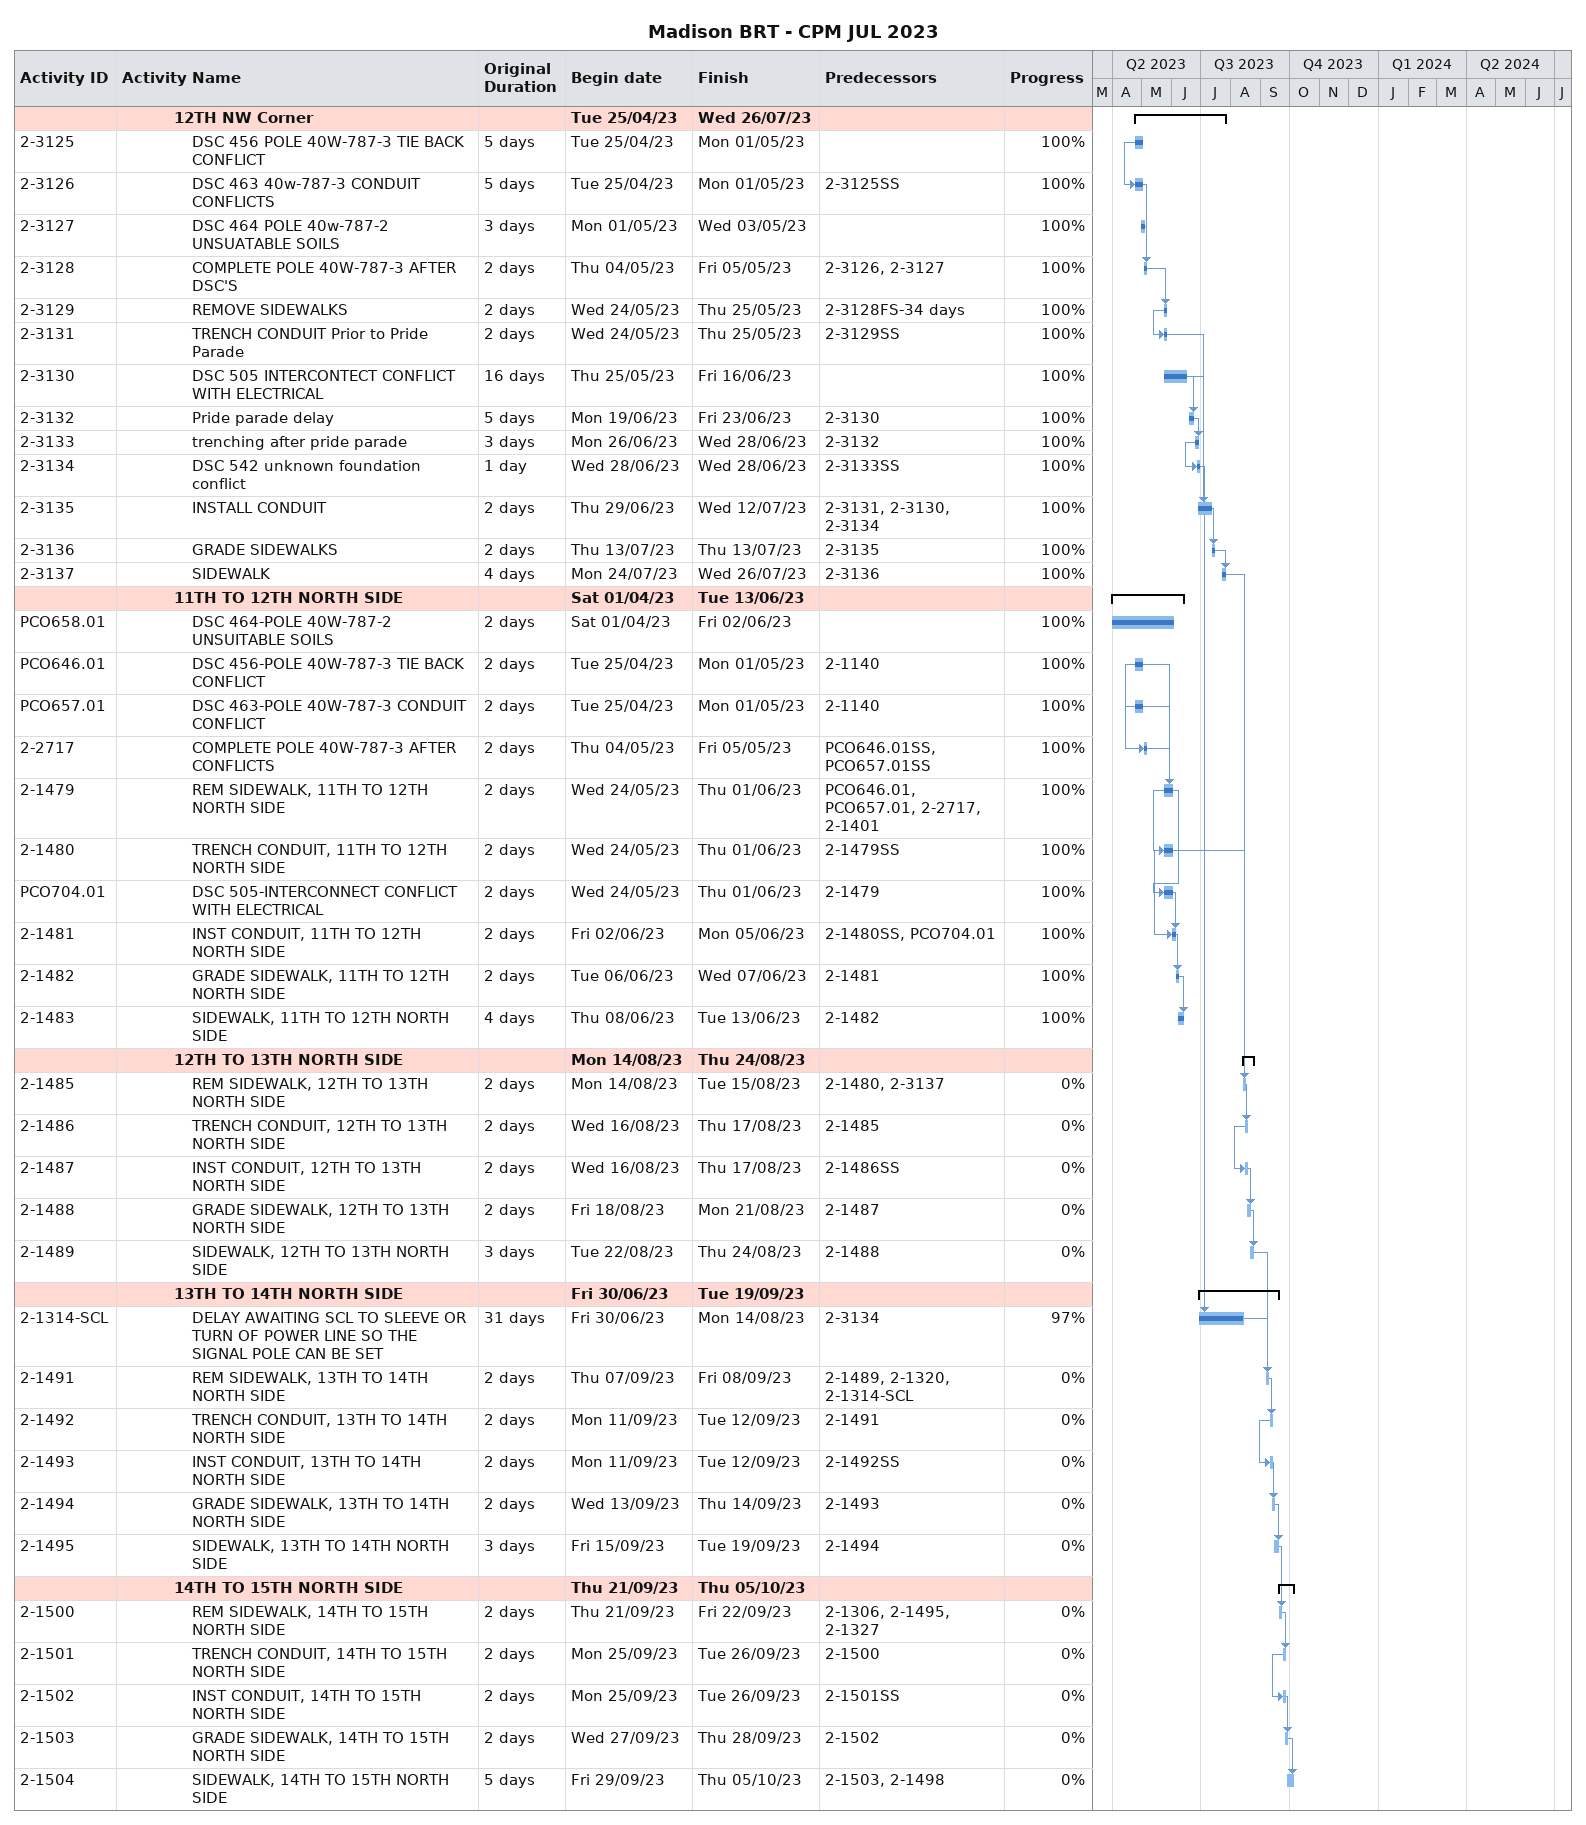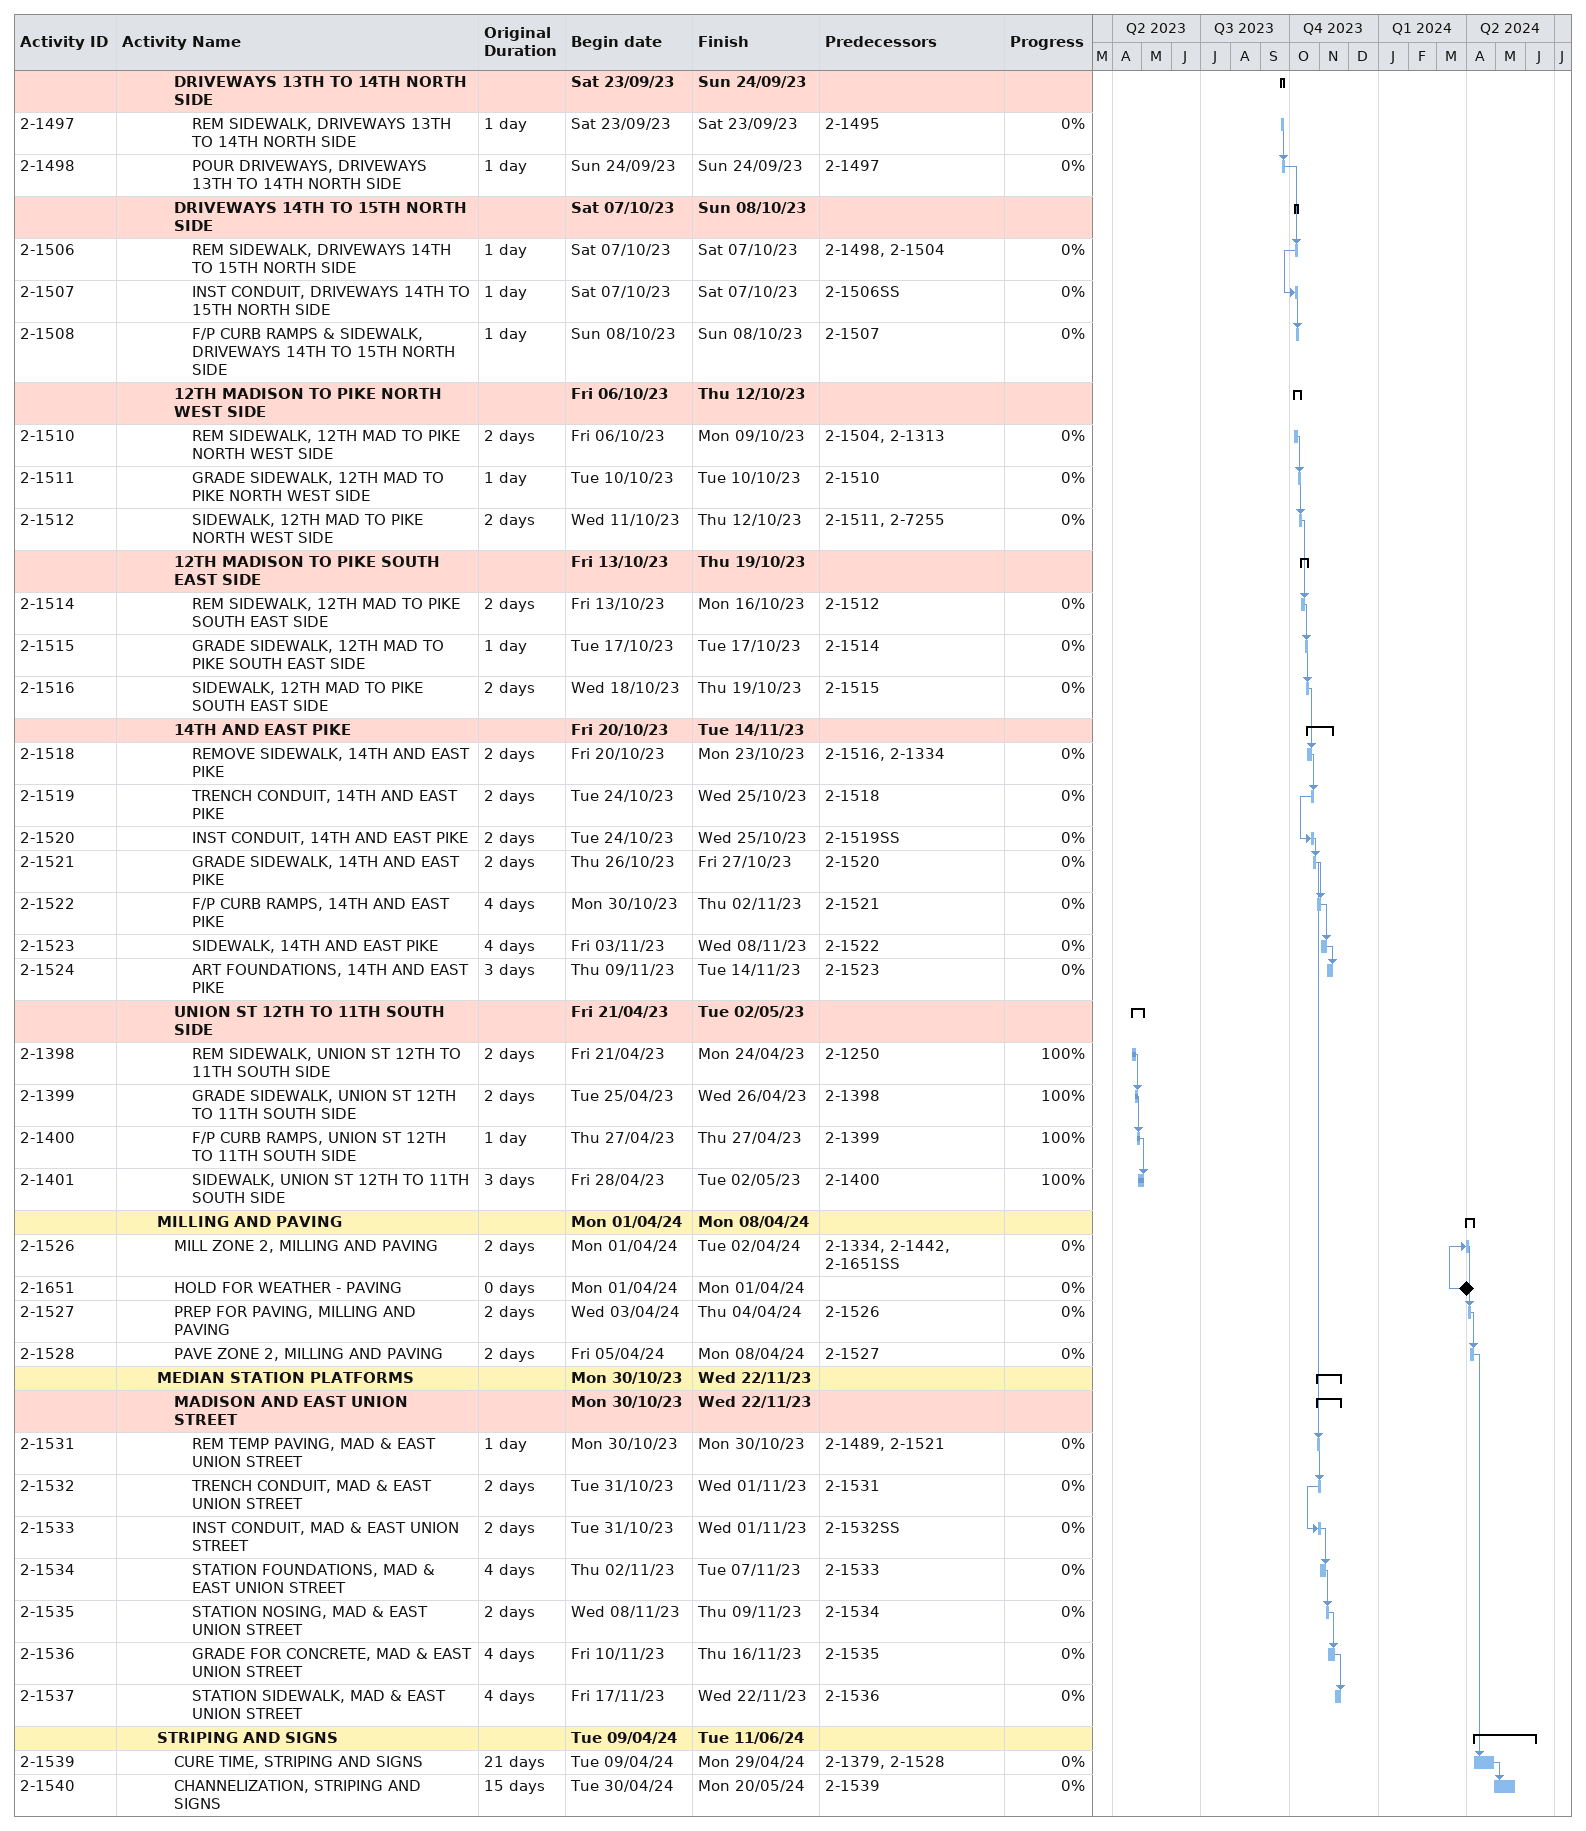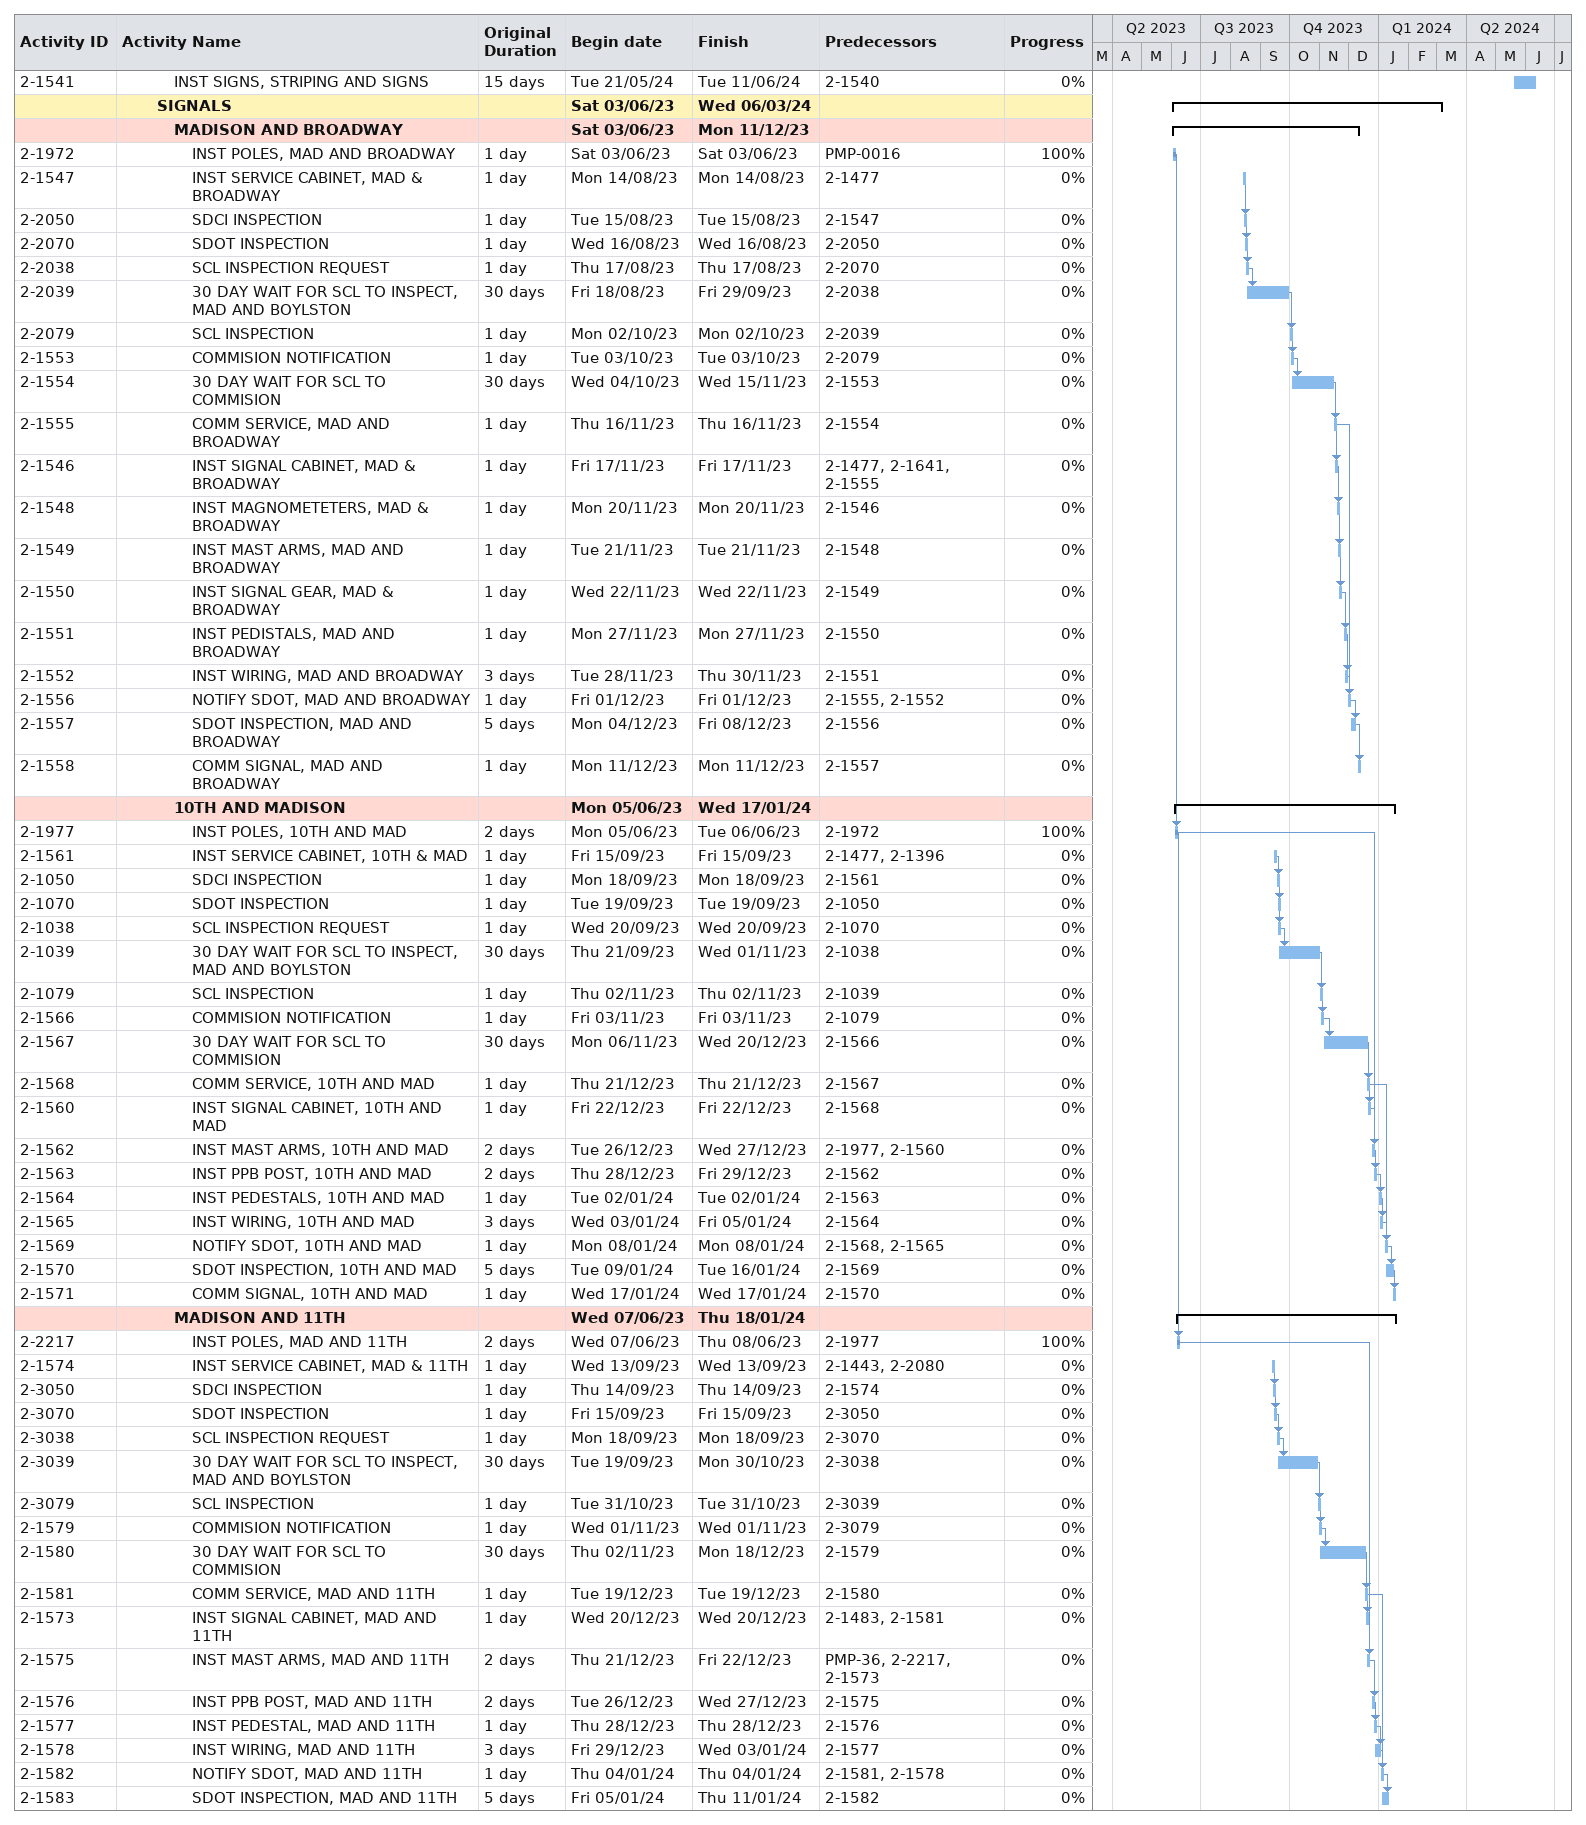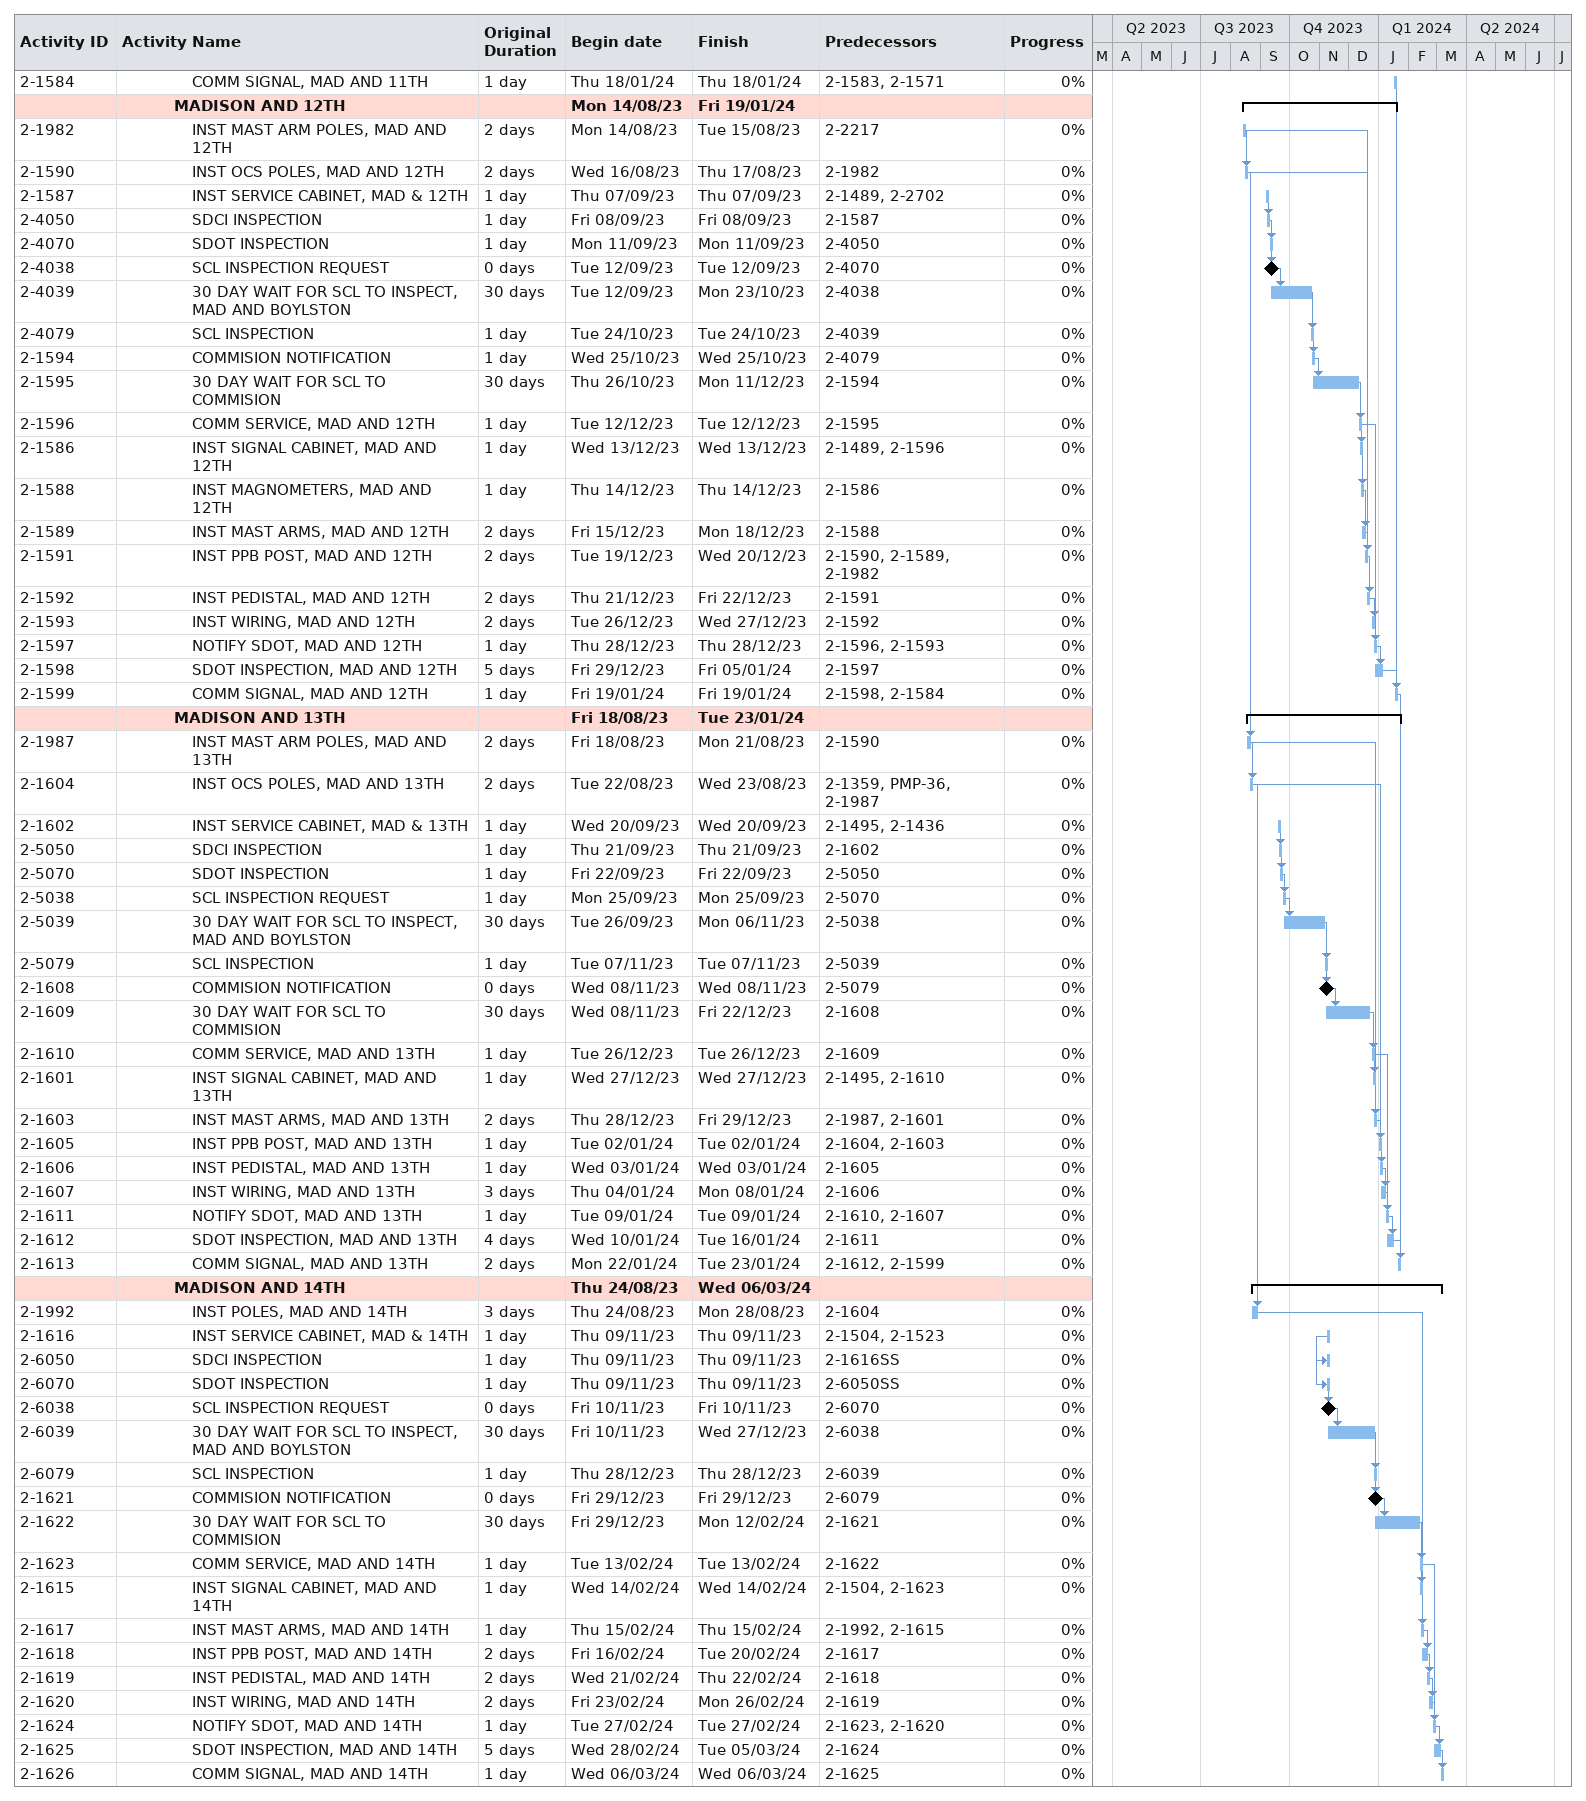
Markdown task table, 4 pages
Madison BRT - CPM JUL 2023

| ID | Level | Task | Original duration | Start | Finish | Predecessors | % complete |
|---|---|---|---|---|---|---|---|
|  | 4 | **12TH NW Corner** |  | 2023-04-25 | 2023-07-26 |  |  |
| 2-3125 | 5 | DSC 456 POLE 40W-787-3 TIE BACK CONFLICT | 5d | 2023-04-25 | 2023-05-01 |  | 100 |
| 2-3126 | 5 | DSC 463 40w-787-3 CONDUIT CONFLICTS | 5d | 2023-04-25 | 2023-05-01 | 2-3125SS | 100 |
| 2-3127 | 5 | DSC 464 POLE 40w-787-2 UNSUATABLE SOILS | 3d | 2023-05-01 | 2023-05-03 |  | 100 |
| 2-3128 | 5 | COMPLETE POLE 40W-787-3 AFTER DSC'S | 2d | 2023-05-04 | 2023-05-05 | 2-3126, 2-3127 | 100 |
| 2-3129 | 5 | REMOVE SIDEWALKS | 2d | 2023-05-24 | 2023-05-25 | 2-3128FS-34d | 100 |
| 2-3131 | 5 | TRENCH CONDUIT Prior to Pride Parade | 2d | 2023-05-24 | 2023-05-25 | 2-3129SS | 100 |
| 2-3130 | 5 | DSC 505 INTERCONTECT CONFLICT WITH ELECTRICAL | 16d | 2023-05-25 | 2023-06-16 |  | 100 |
| 2-3132 | 5 | Pride parade delay | 5d | 2023-06-19 | 2023-06-23 | 2-3130 | 100 |
| 2-3133 | 5 | trenching after pride parade | 3d | 2023-06-26 | 2023-06-28 | 2-3132 | 100 |
| 2-3134 | 5 | DSC 542 unknown foundation conflict | 1d | 2023-06-28 | 2023-06-28 | 2-3133SS | 100 |
| 2-3135 | 5 | INSTALL CONDUIT | 2d | 2023-06-29 | 2023-07-12 | 2-3131, 2-3130, 2-3134 | 100 |
| 2-3136 | 5 | GRADE SIDEWALKS | 2d | 2023-07-13 | 2023-07-13 | 2-3135 | 100 |
| 2-3137 | 5 | SIDEWALK | 4d | 2023-07-24 | 2023-07-26 | 2-3136 | 100 |
|  | 4 | **11TH TO 12TH NORTH SIDE** |  | 2023-04-01 | 2023-06-13 |  |  |
| PCO658.01 | 5 | DSC 464-POLE 40W-787-2 UNSUITABLE SOILS | 2d | 2023-04-01 | 2023-06-02 |  | 100 |
| PCO646.01 | 5 | DSC 456-POLE 40W-787-3 TIE BACK CONFLICT | 2d | 2023-04-25 | 2023-05-01 | 2-1140 | 100 |
| PCO657.01 | 5 | DSC 463-POLE 40W-787-3 CONDUIT CONFLICT | 2d | 2023-04-25 | 2023-05-01 | 2-1140 | 100 |
| 2-2717 | 5 | COMPLETE POLE 40W-787-3 AFTER CONFLICTS | 2d | 2023-05-04 | 2023-05-05 | PCO646.01SS, PCO657.01SS | 100 |
| 2-1479 | 5 | REM SIDEWALK, 11TH TO 12TH NORTH SIDE | 2d | 2023-05-24 | 2023-06-01 | PCO646.01, PCO657.01, 2-2717, 2-1401 | 100 |
| 2-1480 | 5 | TRENCH CONDUIT, 11TH TO 12TH NORTH SIDE | 2d | 2023-05-24 | 2023-06-01 | 2-1479SS | 100 |
| PCO704.01 | 5 | DSC 505-INTERCONNECT CONFLICT WITH ELECTRICAL | 2d | 2023-05-24 | 2023-06-01 | 2-1479 | 100 |
| 2-1481 | 5 | INST CONDUIT, 11TH TO 12TH NORTH SIDE | 2d | 2023-06-02 | 2023-06-05 | 2-1480SS, PCO704.01 | 100 |
| 2-1482 | 5 | GRADE SIDEWALK, 11TH TO 12TH NORTH SIDE | 2d | 2023-06-06 | 2023-06-07 | 2-1481 | 100 |
| 2-1483 | 5 | SIDEWALK, 11TH TO 12TH NORTH SIDE | 4d | 2023-06-08 | 2023-06-13 | 2-1482 | 100 |
|  | 4 | **12TH TO 13TH NORTH SIDE** |  | 2023-08-14 | 2023-08-24 |  |  |
| 2-1485 | 5 | REM SIDEWALK, 12TH TO 13TH NORTH SIDE | 2d | 2023-08-14 | 2023-08-15 | 2-1480, 2-3137 | 0 |
| 2-1486 | 5 | TRENCH CONDUIT, 12TH TO 13TH NORTH SIDE | 2d | 2023-08-16 | 2023-08-17 | 2-1485 | 0 |
| 2-1487 | 5 | INST CONDUIT, 12TH TO 13TH NORTH SIDE | 2d | 2023-08-16 | 2023-08-17 | 2-1486SS | 0 |
| 2-1488 | 5 | GRADE SIDEWALK, 12TH TO 13TH NORTH SIDE | 2d | 2023-08-18 | 2023-08-21 | 2-1487 | 0 |
| 2-1489 | 5 | SIDEWALK, 12TH TO 13TH NORTH SIDE | 3d | 2023-08-22 | 2023-08-24 | 2-1488 | 0 |
|  | 4 | **13TH TO 14TH NORTH SIDE** |  | 2023-06-30 | 2023-09-19 |  |  |
| 2-1314-SCL | 5 | DELAY AWAITING SCL TO SLEEVE OR TURN OF POWER LINE SO THE SIGNAL POLE CAN BE SET | 31d | 2023-06-30 | 2023-08-14 | 2-3134 | 97 |
| 2-1491 | 5 | REM SIDEWALK, 13TH TO 14TH NORTH SIDE | 2d | 2023-09-07 | 2023-09-08 | 2-1489, 2-1320, 2-1314-SCL | 0 |
| 2-1492 | 5 | TRENCH CONDUIT, 13TH TO 14TH NORTH SIDE | 2d | 2023-09-11 | 2023-09-12 | 2-1491 | 0 |
| 2-1493 | 5 | INST CONDUIT, 13TH TO 14TH NORTH SIDE | 2d | 2023-09-11 | 2023-09-12 | 2-1492SS | 0 |
| 2-1494 | 5 | GRADE SIDEWALK, 13TH TO 14TH NORTH SIDE | 2d | 2023-09-13 | 2023-09-14 | 2-1493 | 0 |
| 2-1495 | 5 | SIDEWALK, 13TH TO 14TH NORTH SIDE | 3d | 2023-09-15 | 2023-09-19 | 2-1494 | 0 |
|  | 4 | **14TH TO 15TH NORTH SIDE** |  | 2023-09-21 | 2023-10-05 |  |  |
| 2-1500 | 5 | REM SIDEWALK, 14TH TO 15TH NORTH SIDE | 2d | 2023-09-21 | 2023-09-22 | 2-1306, 2-1495, 2-1327 | 0 |
| 2-1501 | 5 | TRENCH CONDUIT, 14TH TO 15TH NORTH SIDE | 2d | 2023-09-25 | 2023-09-26 | 2-1500 | 0 |
| 2-1502 | 5 | INST CONDUIT, 14TH TO 15TH NORTH SIDE | 2d | 2023-09-25 | 2023-09-26 | 2-1501SS | 0 |
| 2-1503 | 5 | GRADE SIDEWALK, 14TH TO 15TH NORTH SIDE | 2d | 2023-09-27 | 2023-09-28 | 2-1502 | 0 |
| 2-1504 | 5 | SIDEWALK, 14TH TO 15TH NORTH SIDE | 5d | 2023-09-29 | 2023-10-05 | 2-1503, 2-1498 | 0 |
|  | 4 | **DRIVEWAYS 13TH TO 14TH NORTH SIDE** |  | 2023-09-23 | 2023-09-24 |  |  |
| 2-1497 | 5 | REM SIDEWALK, DRIVEWAYS 13TH TO 14TH NORTH SIDE | 1d | 2023-09-23 | 2023-09-23 | 2-1495 | 0 |
| 2-1498 | 5 | POUR DRIVEWAYS, DRIVEWAYS 13TH TO 14TH NORTH SIDE | 1d | 2023-09-24 | 2023-09-24 | 2-1497 | 0 |
|  | 4 | **DRIVEWAYS 14TH TO 15TH NORTH SIDE** |  | 2023-10-07 | 2023-10-08 |  |  |
| 2-1506 | 5 | REM SIDEWALK, DRIVEWAYS 14TH TO 15TH NORTH SIDE | 1d | 2023-10-07 | 2023-10-07 | 2-1498, 2-1504 | 0 |
| 2-1507 | 5 | INST CONDUIT, DRIVEWAYS 14TH TO 15TH NORTH SIDE | 1d | 2023-10-07 | 2023-10-07 | 2-1506SS | 0 |
| 2-1508 | 5 | F/P CURB RAMPS & SIDEWALK, DRIVEWAYS 14TH TO 15TH NORTH SIDE | 1d | 2023-10-08 | 2023-10-08 | 2-1507 | 0 |
|  | 4 | **12TH MADISON TO PIKE NORTH WEST SIDE** |  | 2023-10-06 | 2023-10-12 |  |  |
| 2-1510 | 5 | REM SIDEWALK, 12TH MAD TO PIKE NORTH WEST SIDE | 2d | 2023-10-06 | 2023-10-09 | 2-1504, 2-1313 | 0 |
| 2-1511 | 5 | GRADE SIDEWALK, 12TH MAD TO PIKE NORTH WEST SIDE | 1d | 2023-10-10 | 2023-10-10 | 2-1510 | 0 |
| 2-1512 | 5 | SIDEWALK, 12TH MAD TO PIKE NORTH WEST SIDE | 2d | 2023-10-11 | 2023-10-12 | 2-1511, 2-7255 | 0 |
|  | 4 | **12TH MADISON TO PIKE SOUTH EAST SIDE** |  | 2023-10-13 | 2023-10-19 |  |  |
| 2-1514 | 5 | REM SIDEWALK, 12TH MAD TO PIKE SOUTH EAST SIDE | 2d | 2023-10-13 | 2023-10-16 | 2-1512 | 0 |
| 2-1515 | 5 | GRADE SIDEWALK, 12TH MAD TO PIKE SOUTH EAST SIDE | 1d | 2023-10-17 | 2023-10-17 | 2-1514 | 0 |
| 2-1516 | 5 | SIDEWALK, 12TH MAD TO PIKE SOUTH EAST SIDE | 2d | 2023-10-18 | 2023-10-19 | 2-1515 | 0 |
|  | 4 | **14TH AND EAST PIKE** |  | 2023-10-20 | 2023-11-14 |  |  |
| 2-1518 | 5 | REMOVE SIDEWALK, 14TH AND EAST PIKE | 2d | 2023-10-20 | 2023-10-23 | 2-1516, 2-1334 | 0 |
| 2-1519 | 5 | TRENCH CONDUIT, 14TH AND EAST PIKE | 2d | 2023-10-24 | 2023-10-25 | 2-1518 | 0 |
| 2-1520 | 5 | INST CONDUIT, 14TH AND EAST PIKE | 2d | 2023-10-24 | 2023-10-25 | 2-1519SS | 0 |
| 2-1521 | 5 | GRADE SIDEWALK, 14TH AND EAST PIKE | 2d | 2023-10-26 | 2023-10-27 | 2-1520 | 0 |
| 2-1522 | 5 | F/P CURB RAMPS, 14TH AND EAST PIKE | 4d | 2023-10-30 | 2023-11-02 | 2-1521 | 0 |
| 2-1523 | 5 | SIDEWALK, 14TH AND EAST PIKE | 4d | 2023-11-03 | 2023-11-08 | 2-1522 | 0 |
| 2-1524 | 5 | ART FOUNDATIONS, 14TH AND EAST PIKE | 3d | 2023-11-09 | 2023-11-14 | 2-1523 | 0 |
|  | 4 | **UNION ST 12TH TO 11TH SOUTH SIDE** |  | 2023-04-21 | 2023-05-02 |  |  |
| 2-1398 | 5 | REM SIDEWALK, UNION ST 12TH TO 11TH SOUTH SIDE | 2d | 2023-04-21 | 2023-04-24 | 2-1250 | 100 |
| 2-1399 | 5 | GRADE SIDEWALK, UNION ST 12TH TO 11TH SOUTH SIDE | 2d | 2023-04-25 | 2023-04-26 | 2-1398 | 100 |
| 2-1400 | 5 | F/P CURB RAMPS, UNION ST 12TH TO 11TH SOUTH SIDE | 1d | 2023-04-27 | 2023-04-27 | 2-1399 | 100 |
| 2-1401 | 5 | SIDEWALK, UNION ST 12TH TO 11TH SOUTH SIDE | 3d | 2023-04-28 | 2023-05-02 | 2-1400 | 100 |
|  | 3 | **MILLING AND PAVING** |  | 2024-04-01 | 2024-04-08 |  |  |
| 2-1526 | 4 | MILL ZONE 2, MILLING AND PAVING | 2d | 2024-04-01 | 2024-04-02 | 2-1334, 2-1442, 2-1651SS | 0 |
| 2-1651 | 4 | HOLD FOR WEATHER - PAVING | 0d | 2024-04-01 | 2024-04-01 |  | 0 |
| 2-1527 | 4 | PREP FOR PAVING, MILLING AND PAVING | 2d | 2024-04-03 | 2024-04-04 | 2-1526 | 0 |
| 2-1528 | 4 | PAVE ZONE 2, MILLING AND PAVING | 2d | 2024-04-05 | 2024-04-08 | 2-1527 | 0 |
|  | 3 | **MEDIAN STATION PLATFORMS** |  | 2023-10-30 | 2023-11-22 |  |  |
|  | 4 | **MADISON AND EAST UNION STREET** |  | 2023-10-30 | 2023-11-22 |  |  |
| 2-1531 | 5 | REM TEMP PAVING, MAD & EAST UNION STREET | 1d | 2023-10-30 | 2023-10-30 | 2-1489, 2-1521 | 0 |
| 2-1532 | 5 | TRENCH CONDUIT, MAD & EAST UNION STREET | 2d | 2023-10-31 | 2023-11-01 | 2-1531 | 0 |
| 2-1533 | 5 | INST CONDUIT, MAD & EAST UNION STREET | 2d | 2023-10-31 | 2023-11-01 | 2-1532SS | 0 |
| 2-1534 | 5 | STATION FOUNDATIONS, MAD & EAST UNION STREET | 4d | 2023-11-02 | 2023-11-07 | 2-1533 | 0 |
| 2-1535 | 5 | STATION NOSING, MAD & EAST UNION STREET | 2d | 2023-11-08 | 2023-11-09 | 2-1534 | 0 |
| 2-1536 | 5 | GRADE FOR CONCRETE, MAD & EAST UNION STREET | 4d | 2023-11-10 | 2023-11-16 | 2-1535 | 0 |
| 2-1537 | 5 | STATION SIDEWALK, MAD & EAST UNION STREET | 4d | 2023-11-17 | 2023-11-22 | 2-1536 | 0 |
|  | 3 | **STRIPING AND SIGNS** |  | 2024-04-09 | 2024-06-11 |  |  |
| 2-1539 | 4 | CURE TIME, STRIPING AND SIGNS | 21d | 2024-04-09 | 2024-04-29 | 2-1379, 2-1528 | 0 |
| 2-1540 | 4 | CHANNELIZATION, STRIPING AND SIGNS | 15d | 2024-04-30 | 2024-05-20 | 2-1539 | 0 |
| 2-1541 | 4 | INST SIGNS, STRIPING AND SIGNS | 15d | 2024-05-21 | 2024-06-11 | 2-1540 | 0 |
|  | 3 | **SIGNALS** |  | 2023-06-03 | 2024-03-06 |  |  |
|  | 4 | **MADISON AND BROADWAY** |  | 2023-06-03 | 2023-12-11 |  |  |
| 2-1972 | 5 | INST POLES, MAD AND BROADWAY | 1d | 2023-06-03 | 2023-06-03 | PMP-0016 | 100 |
| 2-1547 | 5 | INST SERVICE CABINET, MAD & BROADWAY | 1d | 2023-08-14 | 2023-08-14 | 2-1477 | 0 |
| 2-2050 | 5 | SDCI INSPECTION | 1d | 2023-08-15 | 2023-08-15 | 2-1547 | 0 |
| 2-2070 | 5 | SDOT INSPECTION | 1d | 2023-08-16 | 2023-08-16 | 2-2050 | 0 |
| 2-2038 | 5 | SCL INSPECTION REQUEST | 1d | 2023-08-17 | 2023-08-17 | 2-2070 | 0 |
| 2-2039 | 5 | 30 DAY WAIT FOR SCL TO INSPECT, MAD AND BOYLSTON | 30d | 2023-08-18 | 2023-09-29 | 2-2038 | 0 |
| 2-2079 | 5 | SCL INSPECTION | 1d | 2023-10-02 | 2023-10-02 | 2-2039 | 0 |
| 2-1553 | 5 | COMMISION NOTIFICATION | 1d | 2023-10-03 | 2023-10-03 | 2-2079 | 0 |
| 2-1554 | 5 | 30 DAY WAIT FOR SCL TO COMMISION | 30d | 2023-10-04 | 2023-11-15 | 2-1553 | 0 |
| 2-1555 | 5 | COMM SERVICE, MAD AND BROADWAY | 1d | 2023-11-16 | 2023-11-16 | 2-1554 | 0 |
| 2-1546 | 5 | INST SIGNAL CABINET, MAD & BROADWAY | 1d | 2023-11-17 | 2023-11-17 | 2-1477, 2-1641, 2-1555 | 0 |
| 2-1548 | 5 | INST MAGNOMETETERS, MAD & BROADWAY | 1d | 2023-11-20 | 2023-11-20 | 2-1546 | 0 |
| 2-1549 | 5 | INST MAST ARMS, MAD AND BROADWAY | 1d | 2023-11-21 | 2023-11-21 | 2-1548 | 0 |
| 2-1550 | 5 | INST SIGNAL GEAR, MAD & BROADWAY | 1d | 2023-11-22 | 2023-11-22 | 2-1549 | 0 |
| 2-1551 | 5 | INST PEDISTALS, MAD AND BROADWAY | 1d | 2023-11-27 | 2023-11-27 | 2-1550 | 0 |
| 2-1552 | 5 | INST WIRING, MAD AND BROADWAY | 3d | 2023-11-28 | 2023-11-30 | 2-1551 | 0 |
| 2-1556 | 5 | NOTIFY SDOT, MAD AND BROADWAY | 1d | 2023-12-01 | 2023-12-01 | 2-1555, 2-1552 | 0 |
| 2-1557 | 5 | SDOT INSPECTION, MAD AND BROADWAY | 5d | 2023-12-04 | 2023-12-08 | 2-1556 | 0 |
| 2-1558 | 5 | COMM SIGNAL, MAD AND BROADWAY | 1d | 2023-12-11 | 2023-12-11 | 2-1557 | 0 |
|  | 4 | **10TH AND MADISON** |  | 2023-06-05 | 2024-01-17 |  |  |
| 2-1977 | 5 | INST POLES, 10TH AND MAD | 2d | 2023-06-05 | 2023-06-06 | 2-1972 | 100 |
| 2-1561 | 5 | INST SERVICE CABINET, 10TH & MAD | 1d | 2023-09-15 | 2023-09-15 | 2-1477, 2-1396 | 0 |
| 2-1050 | 5 | SDCI INSPECTION | 1d | 2023-09-18 | 2023-09-18 | 2-1561 | 0 |
| 2-1070 | 5 | SDOT INSPECTION | 1d | 2023-09-19 | 2023-09-19 | 2-1050 | 0 |
| 2-1038 | 5 | SCL INSPECTION REQUEST | 1d | 2023-09-20 | 2023-09-20 | 2-1070 | 0 |
| 2-1039 | 5 | 30 DAY WAIT FOR SCL TO INSPECT, MAD AND BOYLSTON | 30d | 2023-09-21 | 2023-11-01 | 2-1038 | 0 |
| 2-1079 | 5 | SCL INSPECTION | 1d | 2023-11-02 | 2023-11-02 | 2-1039 | 0 |
| 2-1566 | 5 | COMMISION NOTIFICATION | 1d | 2023-11-03 | 2023-11-03 | 2-1079 | 0 |
| 2-1567 | 5 | 30 DAY WAIT FOR SCL TO COMMISION | 30d | 2023-11-06 | 2023-12-20 | 2-1566 | 0 |
| 2-1568 | 5 | COMM SERVICE, 10TH AND MAD | 1d | 2023-12-21 | 2023-12-21 | 2-1567 | 0 |
| 2-1560 | 5 | INST SIGNAL CABINET, 10TH AND MAD | 1d | 2023-12-22 | 2023-12-22 | 2-1568 | 0 |
| 2-1562 | 5 | INST MAST ARMS, 10TH AND MAD | 2d | 2023-12-26 | 2023-12-27 | 2-1977, 2-1560 | 0 |
| 2-1563 | 5 | INST PPB POST, 10TH AND MAD | 2d | 2023-12-28 | 2023-12-29 | 2-1562 | 0 |
| 2-1564 | 5 | INST PEDESTALS, 10TH AND MAD | 1d | 2024-01-02 | 2024-01-02 | 2-1563 | 0 |
| 2-1565 | 5 | INST WIRING, 10TH AND MAD | 3d | 2024-01-03 | 2024-01-05 | 2-1564 | 0 |
| 2-1569 | 5 | NOTIFY SDOT, 10TH AND MAD | 1d | 2024-01-08 | 2024-01-08 | 2-1568, 2-1565 | 0 |
| 2-1570 | 5 | SDOT INSPECTION, 10TH AND MAD | 5d | 2024-01-09 | 2024-01-16 | 2-1569 | 0 |
| 2-1571 | 5 | COMM SIGNAL, 10TH AND MAD | 1d | 2024-01-17 | 2024-01-17 | 2-1570 | 0 |
|  | 4 | **MADISON AND 11TH** |  | 2023-06-07 | 2024-01-18 |  |  |
| 2-2217 | 5 | INST POLES, MAD AND 11TH | 2d | 2023-06-07 | 2023-06-08 | 2-1977 | 100 |
| 2-1574 | 5 | INST SERVICE CABINET, MAD & 11TH | 1d | 2023-09-13 | 2023-09-13 | 2-1443, 2-2080 | 0 |
| 2-3050 | 5 | SDCI INSPECTION | 1d | 2023-09-14 | 2023-09-14 | 2-1574 | 0 |
| 2-3070 | 5 | SDOT INSPECTION | 1d | 2023-09-15 | 2023-09-15 | 2-3050 | 0 |
| 2-3038 | 5 | SCL INSPECTION REQUEST | 1d | 2023-09-18 | 2023-09-18 | 2-3070 | 0 |
| 2-3039 | 5 | 30 DAY WAIT FOR SCL TO INSPECT, MAD AND BOYLSTON | 30d | 2023-09-19 | 2023-10-30 | 2-3038 | 0 |
| 2-3079 | 5 | SCL INSPECTION | 1d | 2023-10-31 | 2023-10-31 | 2-3039 | 0 |
| 2-1579 | 5 | COMMISION NOTIFICATION | 1d | 2023-11-01 | 2023-11-01 | 2-3079 | 0 |
| 2-1580 | 5 | 30 DAY WAIT FOR SCL TO COMMISION | 30d | 2023-11-02 | 2023-12-18 | 2-1579 | 0 |
| 2-1581 | 5 | COMM SERVICE, MAD AND 11TH | 1d | 2023-12-19 | 2023-12-19 | 2-1580 | 0 |
| 2-1573 | 5 | INST SIGNAL CABINET, MAD AND 11TH | 1d | 2023-12-20 | 2023-12-20 | 2-1483, 2-1581 | 0 |
| 2-1575 | 5 | INST MAST ARMS, MAD AND 11TH | 2d | 2023-12-21 | 2023-12-22 | PMP-36, 2-2217, 2-1573 | 0 |
| 2-1576 | 5 | INST PPB POST, MAD AND 11TH | 2d | 2023-12-26 | 2023-12-27 | 2-1575 | 0 |
| 2-1577 | 5 | INST PEDESTAL, MAD AND 11TH | 1d | 2023-12-28 | 2023-12-28 | 2-1576 | 0 |
| 2-1578 | 5 | INST WIRING, MAD AND 11TH | 3d | 2023-12-29 | 2024-01-03 | 2-1577 | 0 |
| 2-1582 | 5 | NOTIFY SDOT, MAD AND 11TH | 1d | 2024-01-04 | 2024-01-04 | 2-1581, 2-1578 | 0 |
| 2-1583 | 5 | SDOT INSPECTION, MAD AND 11TH | 5d | 2024-01-05 | 2024-01-11 | 2-1582 | 0 |
| 2-1584 | 5 | COMM SIGNAL, MAD AND 11TH | 1d | 2024-01-18 | 2024-01-18 | 2-1583, 2-1571 | 0 |
|  | 4 | **MADISON AND 12TH** |  | 2023-08-14 | 2024-01-19 |  |  |
| 2-1982 | 5 | INST MAST ARM POLES, MAD AND 12TH | 2d | 2023-08-14 | 2023-08-15 | 2-2217 | 0 |
| 2-1590 | 5 | INST OCS POLES, MAD AND 12TH | 2d | 2023-08-16 | 2023-08-17 | 2-1982 | 0 |
| 2-1587 | 5 | INST SERVICE CABINET, MAD & 12TH | 1d | 2023-09-07 | 2023-09-07 | 2-1489, 2-2702 | 0 |
| 2-4050 | 5 | SDCI INSPECTION | 1d | 2023-09-08 | 2023-09-08 | 2-1587 | 0 |
| 2-4070 | 5 | SDOT INSPECTION | 1d | 2023-09-11 | 2023-09-11 | 2-4050 | 0 |
| 2-4038 | 5 | SCL INSPECTION REQUEST | 0d | 2023-09-12 | 2023-09-12 | 2-4070 | 0 |
| 2-4039 | 5 | 30 DAY WAIT FOR SCL TO INSPECT, MAD AND BOYLSTON | 30d | 2023-09-12 | 2023-10-23 | 2-4038 | 0 |
| 2-4079 | 5 | SCL INSPECTION | 1d | 2023-10-24 | 2023-10-24 | 2-4039 | 0 |
| 2-1594 | 5 | COMMISION NOTIFICATION | 1d | 2023-10-25 | 2023-10-25 | 2-4079 | 0 |
| 2-1595 | 5 | 30 DAY WAIT FOR SCL TO COMMISION | 30d | 2023-10-26 | 2023-12-11 | 2-1594 | 0 |
| 2-1596 | 5 | COMM SERVICE, MAD AND 12TH | 1d | 2023-12-12 | 2023-12-12 | 2-1595 | 0 |
| 2-1586 | 5 | INST SIGNAL CABINET, MAD AND 12TH | 1d | 2023-12-13 | 2023-12-13 | 2-1489, 2-1596 | 0 |
| 2-1588 | 5 | INST MAGNOMETERS, MAD AND 12TH | 1d | 2023-12-14 | 2023-12-14 | 2-1586 | 0 |
| 2-1589 | 5 | INST MAST ARMS, MAD AND 12TH | 2d | 2023-12-15 | 2023-12-18 | 2-1588 | 0 |
| 2-1591 | 5 | INST PPB POST, MAD AND 12TH | 2d | 2023-12-19 | 2023-12-20 | 2-1590, 2-1589, 2-1982 | 0 |
| 2-1592 | 5 | INST PEDISTAL, MAD AND 12TH | 2d | 2023-12-21 | 2023-12-22 | 2-1591 | 0 |
| 2-1593 | 5 | INST WIRING, MAD AND 12TH | 2d | 2023-12-26 | 2023-12-27 | 2-1592 | 0 |
| 2-1597 | 5 | NOTIFY SDOT, MAD AND 12TH | 1d | 2023-12-28 | 2023-12-28 | 2-1596, 2-1593 | 0 |
| 2-1598 | 5 | SDOT INSPECTION, MAD AND 12TH | 5d | 2023-12-29 | 2024-01-05 | 2-1597 | 0 |
| 2-1599 | 5 | COMM SIGNAL, MAD AND 12TH | 1d | 2024-01-19 | 2024-01-19 | 2-1598, 2-1584 | 0 |
|  | 4 | **MADISON AND 13TH** |  | 2023-08-18 | 2024-01-23 |  |  |
| 2-1987 | 5 | INST MAST ARM POLES, MAD AND 13TH | 2d | 2023-08-18 | 2023-08-21 | 2-1590 | 0 |
| 2-1604 | 5 | INST OCS POLES, MAD AND 13TH | 2d | 2023-08-22 | 2023-08-23 | 2-1359, PMP-36, 2-1987 | 0 |
| 2-1602 | 5 | INST SERVICE CABINET, MAD & 13TH | 1d | 2023-09-20 | 2023-09-20 | 2-1495, 2-1436 | 0 |
| 2-5050 | 5 | SDCI INSPECTION | 1d | 2023-09-21 | 2023-09-21 | 2-1602 | 0 |
| 2-5070 | 5 | SDOT INSPECTION | 1d | 2023-09-22 | 2023-09-22 | 2-5050 | 0 |
| 2-5038 | 5 | SCL INSPECTION REQUEST | 1d | 2023-09-25 | 2023-09-25 | 2-5070 | 0 |
| 2-5039 | 5 | 30 DAY WAIT FOR SCL TO INSPECT, MAD AND BOYLSTON | 30d | 2023-09-26 | 2023-11-06 | 2-5038 | 0 |
| 2-5079 | 5 | SCL INSPECTION | 1d | 2023-11-07 | 2023-11-07 | 2-5039 | 0 |
| 2-1608 | 5 | COMMISION NOTIFICATION | 0d | 2023-11-08 | 2023-11-08 | 2-5079 | 0 |
| 2-1609 | 5 | 30 DAY WAIT FOR SCL TO COMMISION | 30d | 2023-11-08 | 2023-12-22 | 2-1608 | 0 |
| 2-1610 | 5 | COMM SERVICE, MAD AND 13TH | 1d | 2023-12-26 | 2023-12-26 | 2-1609 | 0 |
| 2-1601 | 5 | INST SIGNAL CABINET, MAD AND 13TH | 1d | 2023-12-27 | 2023-12-27 | 2-1495, 2-1610 | 0 |
| 2-1603 | 5 | INST MAST ARMS, MAD AND 13TH | 2d | 2023-12-28 | 2023-12-29 | 2-1987, 2-1601 | 0 |
| 2-1605 | 5 | INST PPB POST, MAD AND 13TH | 1d | 2024-01-02 | 2024-01-02 | 2-1604, 2-1603 | 0 |
| 2-1606 | 5 | INST PEDISTAL, MAD AND 13TH | 1d | 2024-01-03 | 2024-01-03 | 2-1605 | 0 |
| 2-1607 | 5 | INST WIRING, MAD AND 13TH | 3d | 2024-01-04 | 2024-01-08 | 2-1606 | 0 |
| 2-1611 | 5 | NOTIFY SDOT, MAD AND 13TH | 1d | 2024-01-09 | 2024-01-09 | 2-1610, 2-1607 | 0 |
| 2-1612 | 5 | SDOT INSPECTION, MAD AND 13TH | 4d | 2024-01-10 | 2024-01-16 | 2-1611 | 0 |
| 2-1613 | 5 | COMM SIGNAL, MAD AND 13TH | 2d | 2024-01-22 | 2024-01-23 | 2-1612, 2-1599 | 0 |
|  | 4 | **MADISON AND 14TH** |  | 2023-08-24 | 2024-03-06 |  |  |
| 2-1992 | 5 | INST POLES, MAD AND 14TH | 3d | 2023-08-24 | 2023-08-28 | 2-1604 | 0 |
| 2-1616 | 5 | INST SERVICE CABINET, MAD & 14TH | 1d | 2023-11-09 | 2023-11-09 | 2-1504, 2-1523 | 0 |
| 2-6050 | 5 | SDCI INSPECTION | 1d | 2023-11-09 | 2023-11-09 | 2-1616SS | 0 |
| 2-6070 | 5 | SDOT INSPECTION | 1d | 2023-11-09 | 2023-11-09 | 2-6050SS | 0 |
| 2-6038 | 5 | SCL INSPECTION REQUEST | 0d | 2023-11-10 | 2023-11-10 | 2-6070 | 0 |
| 2-6039 | 5 | 30 DAY WAIT FOR SCL TO INSPECT, MAD AND BOYLSTON | 30d | 2023-11-10 | 2023-12-27 | 2-6038 | 0 |
| 2-6079 | 5 | SCL INSPECTION | 1d | 2023-12-28 | 2023-12-28 | 2-6039 | 0 |
| 2-1621 | 5 | COMMISION NOTIFICATION | 0d | 2023-12-29 | 2023-12-29 | 2-6079 | 0 |
| 2-1622 | 5 | 30 DAY WAIT FOR SCL TO COMMISION | 30d | 2023-12-29 | 2024-02-12 | 2-1621 | 0 |
| 2-1623 | 5 | COMM SERVICE, MAD AND 14TH | 1d | 2024-02-13 | 2024-02-13 | 2-1622 | 0 |
| 2-1615 | 5 | INST SIGNAL CABINET, MAD AND 14TH | 1d | 2024-02-14 | 2024-02-14 | 2-1504, 2-1623 | 0 |
| 2-1617 | 5 | INST MAST ARMS, MAD AND 14TH | 1d | 2024-02-15 | 2024-02-15 | 2-1992, 2-1615 | 0 |
| 2-1618 | 5 | INST PPB POST, MAD AND 14TH | 2d | 2024-02-16 | 2024-02-20 | 2-1617 | 0 |
| 2-1619 | 5 | INST PEDISTAL, MAD AND 14TH | 2d | 2024-02-21 | 2024-02-22 | 2-1618 | 0 |
| 2-1620 | 5 | INST WIRING, MAD AND 14TH | 2d | 2024-02-23 | 2024-02-26 | 2-1619 | 0 |
| 2-1624 | 5 | NOTIFY SDOT, MAD AND 14TH | 1d | 2024-02-27 | 2024-02-27 | 2-1623, 2-1620 | 0 |
| 2-1625 | 5 | SDOT INSPECTION, MAD AND 14TH | 5d | 2024-02-28 | 2024-03-05 | 2-1624 | 0 |
| 2-1626 | 5 | COMM SIGNAL, MAD AND 14TH | 1d | 2024-03-06 | 2024-03-06 | 2-1625 | 0 |
